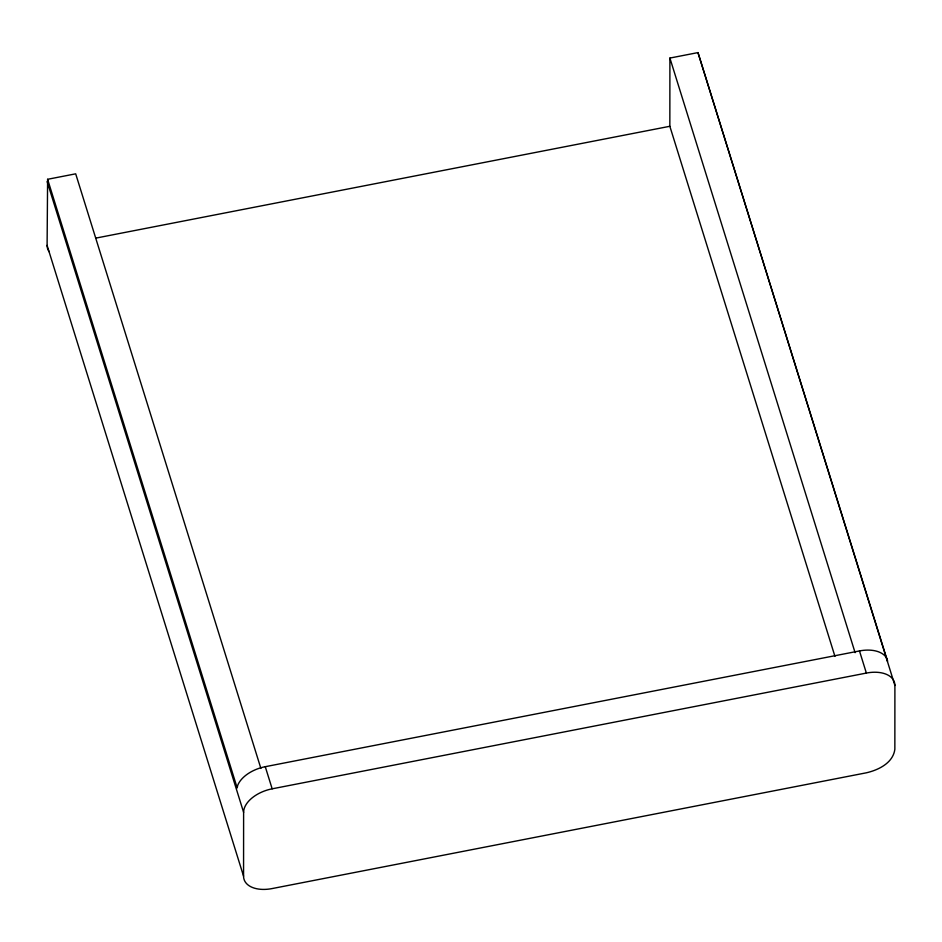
<?xml version="1.0" encoding="UTF-8"?>
<svg xmlns="http://www.w3.org/2000/svg" width="942" height="942" viewBox="0 0 942 942"><rect width="100%" height="100%" fill="white"/><g stroke="black" fill="none" stroke-linecap="round" stroke-linejoin="round"><path stroke-width="1.41" d="M834.953 656.386L669.844 126.287L669.903 58.063L697.975 52.599L894.9 685.47L894.853 749.29C893.075 763.008 878.391 770.061 866.299 772.817L272.085 888.577A29.39 17.439 -17.3 0 1 243.566 876.166L47.1 245.403L47.606 179.298L75.69 173.823L260.887 768.437M243.566 876.166L243.613 812.345L47.147 181.582M95.825 238.114L669.844 126.287M47.606 179.298L237.184 787.924L237.69 785.381A29.39 17.439 -17.3 0 1 265.267 766.694L859.481 650.934A29.39 17.439 -17.3 0 1 887.034 658.882L887.552 661.237L697.975 52.599M243.613 812.345A29.39 17.439 -17.3 0 1 272.167 788.819L866.369 673.071A29.39 17.439 -17.3 0 1 894.9 685.47M859.481 650.934L866.369 673.071M669.903 58.063L855.101 652.676M265.267 766.694L272.167 788.819M49.267 251.855A29.39 17.439 -17.3 0 1 47.1 245.403"/></g></svg>
